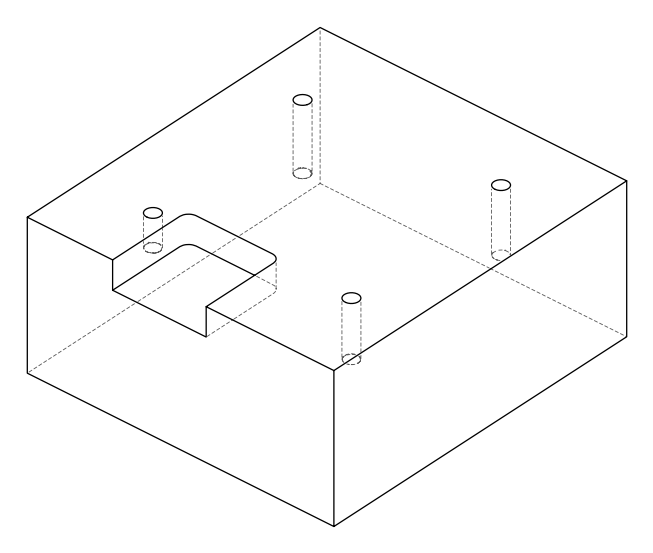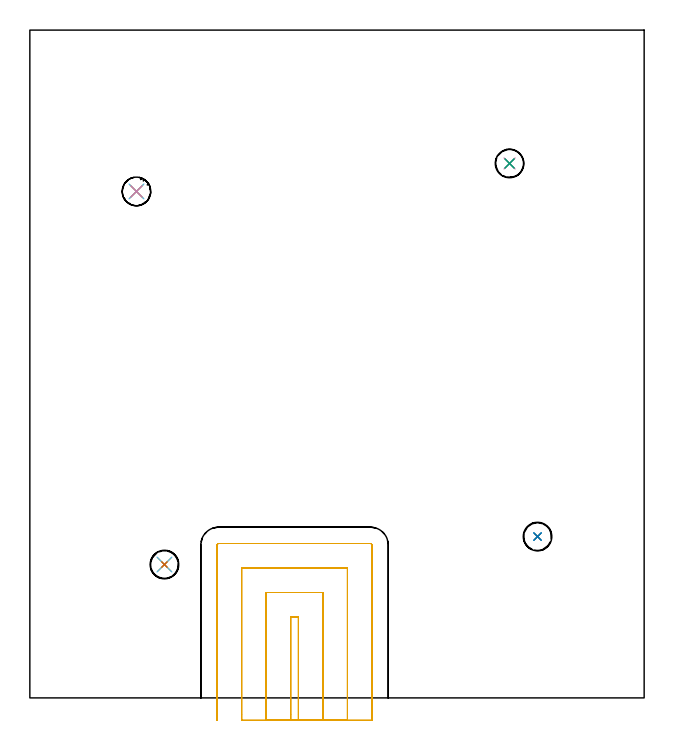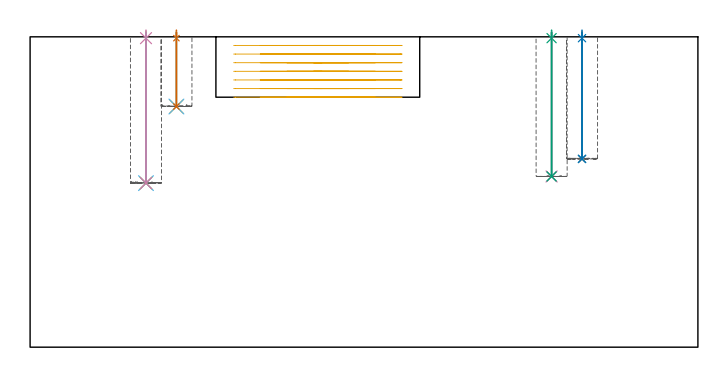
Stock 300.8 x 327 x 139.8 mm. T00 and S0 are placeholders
(PLAN: 17 operations, 10 tool changes, 16.4 min)
(1 SPOT_DRILL | STEP1POCKET | NXT0321_9005460120000 | 0.03 min | 2 mm3)
(2 SPOT_DRILL_1 | STEP1POCKET_1 | NXT0321_9005460120000 | 0.03 min | 2 mm3)
(3 SPOT_DRILL_2 | STEP1POCKET_2 | NXT0321_9005460120000 | 0.03 min | 2 mm3)
(4 SPOT_DRILL_3 | STEP1POCKET_3 | NXT0321_9005460120000 | 0.03 min | 2 mm3)
(5 DRILL_BLIND_HOLE_INTO_CENTER | STEP1POCKET | UGT0301_201 | 0.14 min | 1637 mm3)
(6 DRILL_TO_ENLARGE_BLIND_HOLE | STEP1POCKET | UGT0301_374 | 0.14 min | 2520 mm3)
(7 DRILL_BLIND_HOLE_INTO_CENTER_1 | STEP1POCKET_1 | UGT0301_201 | 0.23 min | 2939 mm3)
(8 DRILL_TO_ENLARGE_BLIND_HOLE_1 | STEP1POCKET_1 | UGT0301_374 | 0.23 min | 4344 mm3)
(9 DRILL_BLIND_HOLE_INTO_CENTER_2 | STEP1POCKET_2 | UGT0301_201 | 0.26 min | 3375 mm3)
(10 DRILL_TO_ENLARGE_BLIND_HOLE_2 | STEP1POCKET_2 | UGT0301_374 | 0.26 min | 4955 mm3)
(11 DRILL_BLIND_HOLE_INTO_CENTER_3 | STEP1POCKET_3 | UGT0301_201 | 0.27 min | 3540 mm3)
(12 DRILL_TO_ENLARGE_BLIND_HOLE_3 | STEP1POCKET_3 | UGT0301_374 | 0.27 min | 5187 mm3)
(13 BORE_BLIND_HOLE | STEP1POCKET | UGT0332_064 | 0.14 min | 664 mm3)
(14 BORE_BLIND_HOLE_1 | STEP1POCKET_1 | UGT0332_064 | 0.23 min | 1164 mm3)
(15 BORE_BLIND_HOLE_2 | STEP1POCKET_2 | UGT0332_064 | 0.26 min | 1330 mm3)
(16 BORE_BLIND_HOLE_3 | STEP1POCKET_3 | UGT0332_064 | 0.27 min | 1396 mm3)
(17 MILL_SLOT | SLOT_PARTIAL_RECTANGULAR | UGT0201_008 | Follow Part, ap 4, ae 75% | 13.61 min | 207865 mm3)
(TOOL NXT0321_9005460120000 | NC Spot Drill, 142deg, 12mm, Carbide, Uncoated | D12 PA142 FL30 Z2)
(TOOL UGT0301_201 | Twist Drill 8.4 mm | D8.4 PA118 FL72 Z2)
(TOOL UGT0301_374 | Twist Drill Flat Bottom 13 mm | D13 PA180 FL101 Z2)
(TOOL UGT0332_064 | 14 mm Boring Bar Slip Fit | D14)
(TOOL UGT0201_008 | End Mill 16 mm | D16 FL32 Z4)
(OP 1 SPOT_DRILL)
G17 G21 G94 G90
T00 M6
G54
G17 G0 G90 X65.9 Y65.3 S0 M3
G43 Z149.8 H0
G94 G81 G98 Z139.197 F250. R142.8
G80
M5
M2
(OP 2 SPOT_DRILL_1)
G17 G21 G94 G90
T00 M6
G54
G17 G0 G90 X248.6 Y79. S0 M3
G43 Z149.8 H0
G94 G81 G98 Z139.197 F250. R142.8
G80
M5
M2
(OP 3 SPOT_DRILL_2)
G17 G21 G94 G90
T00 M6
G54
G17 G0 G90 X234.9 Y261.7 S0 M3
G43 Z149.8 H0
G94 G81 G98 Z139.197 F250. R142.8
G80
M5
M2
(OP 4 SPOT_DRILL_3)
G17 G21 G94 G90
T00 M6
G54
G17 G0 G90 X52.2 Y248. S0 M3
G43 Z149.8 H0
G94 G81 G98 Z139.197 F250. R142.8
G80
M5
M2
(OP 5 DRILL_BLIND_HOLE_INTO_CENTER)
G17 G21 G94 G90
T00 M6
G54
G17 G0 G90 X65.9 Y65.3 S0 M3
G43 Z149.8 H0
G94 G81 G98 Z108.4 F250. R141.8
G80
M5
M2
(OP 6 DRILL_TO_ENLARGE_BLIND_HOLE)
G17 G21 G94 G90
T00 M6
G54
G17 G0 G90 X65.9 Y65.3 S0 M3
G43 Z149.8 H0
G94 G81 G98 Z108.4 F250. R141.8
G80
M5
M2
(OP 7 DRILL_BLIND_HOLE_INTO_CENTER_1)
G17 G21 G94 G90
T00 M6
G54
G17 G0 G90 X248.6 Y79. S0 M3
G43 Z149.8 H0
G94 G81 G98 Z84.8 F250. R141.8
G80
M5
M2
(OP 8 DRILL_TO_ENLARGE_BLIND_HOLE_1)
G17 G21 G94 G90
T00 M6
G54
G17 G0 G90 X248.6 Y79. S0 M3
G43 Z149.8 H0
G94 G73 G98 Z84.8 F250. Q11. R141.8
G80
M5
M2
(OP 9 DRILL_BLIND_HOLE_INTO_CENTER_2)
G17 G21 G94 G90
T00 M6
G54
G17 G0 G90 X234.9 Y261.7 S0 M3
G43 Z149.8 H0
G94 G81 G98 Z76.9 F250. R141.8
G80
M5
M2
(OP 10 DRILL_TO_ENLARGE_BLIND_HOLE_2)
G17 G21 G94 G90
T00 M6
G54
G17 G0 G90 X234.9 Y261.7 S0 M3
G43 Z149.8 H0
G94 G73 G98 Z76.9 F250. Q12.58 R141.8
G80
M5
M2
(OP 11 DRILL_BLIND_HOLE_INTO_CENTER_3)
G17 G21 G94 G90
T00 M6
G54
G17 G0 G90 X52.2 Y248. S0 M3
G43 Z149.8 H0
G94 G81 G98 Z73.9 F250. R141.8
G80
M5
M2
(OP 12 DRILL_TO_ENLARGE_BLIND_HOLE_3)
G17 G21 G94 G90
T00 M6
G54
G17 G0 G90 X52.2 Y248. S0 M3
G43 Z149.8 H0
G94 G73 G98 Z73.9 F250. Q10.983 R141.8
G80
M5
M2
(OP 13 BORE_BLIND_HOLE)
G17 G21 G94 G90
T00 M6
G54
G17 G0 G90 X65.9 Y65.3 S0 M3
G43 Z149.8 H0
G94 G85 G98 Z108.4 F250. R141.8
G80
M5
M2
(OP 14 BORE_BLIND_HOLE_1)
G17 G21 G94 G90
T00 M6
G54
G17 G0 G90 X248.6 Y79. S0 M3
G43 Z149.8 H0
G94 G85 G98 Z84.8 F250. R141.8
G80
M5
M2
(OP 15 BORE_BLIND_HOLE_2)
G17 G21 G94 G90
T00 M6
G54
G17 G0 G90 X234.9 Y261.7 S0 M3
G43 Z149.8 H0
G94 G85 G98 Z76.9 F250. R141.8
G80
M5
M2
(OP 16 BORE_BLIND_HOLE_3)
G17 G21 G94 G90
T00 M6
G54
G17 G0 G90 X52.2 Y248. S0 M3
G43 Z149.8 H0
G94 G85 G98 Z73.9 F250. R141.8
G80
M5
M2
(OP 17 MILL_SLOT)
G17 G21 G94 G90
T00 M6
G54
G17 G0 G90 X131.5 Y-11. S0 M3
G43 Z149.8 H0
Z135.914
G94 G1 Y-8. F250.
Y39.6 F500.
X127.7
Y-8.
Y-11. F250.
X143.5
Y-8.
Y51.6 F500.
X115.7
Y-8.
Y-11. F250.
X155.5
Y-8.
Y63.6 F500.
X103.7
Y-8.
Y-11. F250.
X167.5
Y-8.
Y74.8 F500.
G3 X166.7 Y75.6 R0.8
G1 X92.5
G3 X91.7 Y74.8 R0.8
G1 Y-8.
Y-11. F250.
G0 X131.5 Z132.029
G1 Y-8.
Y39.6 F500.
X127.7
Y-8.
Y-11. F250.
X143.5
Y-8.
Y51.6 F500.
X115.7
Y-8.
Y-11. F250.
X155.5
Y-8.
Y63.6 F500.
X103.7
Y-8.
Y-11. F250.
X167.5
Y-8.
Y74.8 F500.
G3 X166.7 Y75.6 R0.8
G1 X92.5
G3 X91.7 Y74.8 R0.8
G1 Y-8.
Y-11. F250.
G0 X131.5 Z128.143
G1 Y-8.
Y39.6 F500.
X127.7
Y-8.
Y-11. F250.
X143.5
Y-8.
Y51.6 F500.
X115.7
Y-8.
Y-11. F250.
X155.5
Y-8.
Y63.6 F500.
X103.7
Y-8.
Y-11. F250.
X167.5
Y-8.
Y74.8 F500.
G3 X166.7 Y75.6 R0.8
G1 X92.5
G3 X91.7 Y74.8 R0.8
G1 Y-8.
Y-11. F250.
G0 X131.5 Z124.257
G1 Y-8.
Y39.6 F500.
X127.7
Y-8.
Y-11. F250.
X143.5
Y-8.
Y51.6 F500.
X115.7
Y-8.
Y-11. F250.
X155.5
Y-8.
Y63.6 F500.
X103.7
Y-8.
Y-11. F250.
X167.5
Y-8.
Y74.8 F500.
G3 X166.7 Y75.6 R0.8
G1 X92.5
G3 X91.7 Y74.8 R0.8
G1 Y-8.
Y-11. F250.
G0 X131.5 Z120.371
G1 Y-8.
Y39.6 F500.
X127.7
Y-8.
Y-11. F250.
X143.5
Y-8.
Y51.6 F500.
X115.7
Y-8.
Y-11. F250.
X155.5
Y-8.
Y63.6 F500.
X103.7
Y-8.
Y-11. F250.
X167.5
Y-8.
Y74.8 F500.
G3 X166.7 Y75.6 R0.8
G1 X92.5
G3 X91.7 Y74.8 R0.8
G1 Y-8.
Y-11. F250.
G0 X131.5 Z116.486
G1 Y-8.
Y39.6 F500.
X127.7
Y-8.
Y-11. F250.
X143.5
Y-8.
Y51.6 F500.
X115.7
Y-8.
Y-11. F250.
X155.5
Y-8.
Y63.6 F500.
X103.7
Y-8.
Y-11. F250.
X167.5
Y-8.
Y74.8 F500.
G3 X166.7 Y75.6 R0.8
G1 X92.5
G3 X91.7 Y74.8 R0.8
G1 Y-8.
Y-11. F250.
G0 X131.5 Z112.6
G1 Y-8.
Y39.6 F500.
X127.7
Y-8.
Y-11. F250.
X143.5
Y-8.
Y51.6 F500.
X115.7
Y-8.
Y-11. F250.
X155.5
Y-8.
Y63.6 F500.
X103.7
Y-8.
Y-11. F250.
X167.5
Y-8.
Y74.8 F500.
G3 X166.7 Y75.6 R0.8
G1 X92.5
G3 X91.7 Y74.8 R0.8
G1 Y-8.
Y-11. F250.
G0 Z149.8
M5
M2
